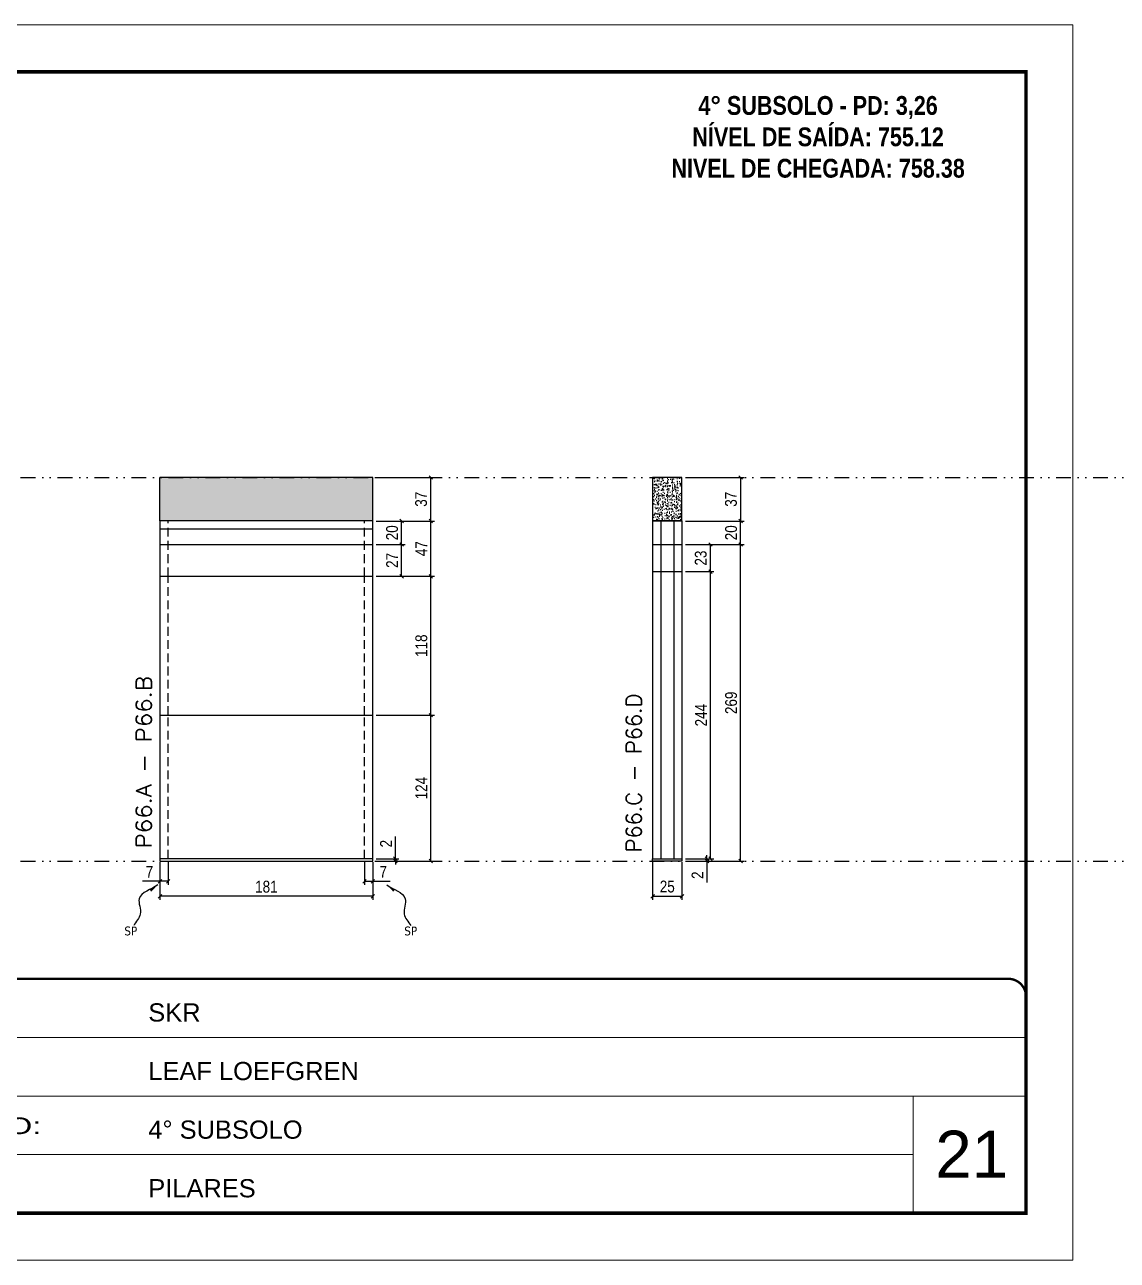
# Model space of a CAD drawing. Header units: millimetres. Extents: x 13777 to 27878, y -21631 to 6985.
# Drawn here: x 15007 to 15936, y 192 to 1242 of the extents above; entities that cross this region are included whole.
import ezdxf

# ---------------------------------------------------------------- set-up
doc = ezdxf.new("R2010")
doc.units = ezdxf.units.MM
for name, pattern in [('CONTINUO', [0]), ('DASHED', [0.75, 0.5, -0.25]), ('DIVIDE2', [0.625, 0.25, -0.125, 0, -0.125, 0, -0.125]), ('HIDDEN', [0.375, 0.25, -0.125])]:
    doc.linetypes.add(name, pattern=pattern)
for name, color, linetype, lineweight in [('CARIMBO', 255, 'Continuous', 9), ('Folhas', 255, 'Continuous', 9), ('SARRAFO DE PRESSAO', 251, 'DASHED', 9), ('Texto Seção', 7, 'Continuous', 15)]:
    doc.layers.add(name, color=color, linetype=linetype, lineweight=lineweight)
for name, color, linetype in [('COTA', 241, 'Continuous'), ('NOMENCLATURA', 7, 'Continuous'), ('Nível', 160, 'Continuous'), ('Painéis', 200, 'Continuous'), ('SARR_2.2x7', 40, 'Continuous'), ('Sarrafo de Pressão', 42, 'HIDDEN'), ('texto', 7, 'Continuous')]:
    doc.layers.add(name, color=color, linetype=linetype)
doc.styles.add('ARIAL', font='arial.ttf')
doc.styles.add('COTA TECNICA', font='techl___.ttf', dxfattribs={"height": 10})
doc.styles.add('COTA TECNICA-50', font='techl___.ttf', dxfattribs={"height": 10})
doc.styles.add('REGUA-120', font='ROMANS.shx', dxfattribs={"height": 15})
doc.styles.add('ROMANC', font='techb___.ttf', dxfattribs={"height": 2.5})
doc.styles.get("Standard").update_dxf_attribs({"font": 'arial.ttf'})
doc.styles.add('Tecnologia', font='')
doc.styles.get('Tecnologia').set_extended_font_data('Forgotten Futurist')
doc.dimstyles.new('COTA PAINEL-50', dxfattribs={"dimtxt": 10, "dimasz": 3, "dimexe": 3, "dimexo": 3, "dimgap": 3, "dimtad": 1, "dimdec": 1, "dimzin": 12, "dimdsep": 46, "dimtxsty": 'COTA TECNICA-50', "dimblk1": 'OBLIQUE', "dimblk2": 'OBLIQUE', "dimsah": 1, "dimcen": 0.9, "dimclrd": 4, "dimclre": 4, "dimclrt": 240, "dimadec": 1, "dimazin": 3, "dimtfac": 1, "dimtdec": 1, "dimtmove": 0, "dimatfit": 3, "dimfxl": 1, "dimtolj": 1, "dimtzin": 12, "dimarcsym": 0})
doc.dimstyles.new('PAINEL', dxfattribs={"dimtxt": 10, "dimasz": 3, "dimexe": 3, "dimexo": 3, "dimgap": 3, "dimtad": 1, "dimdec": 1, "dimzin": 12, "dimdsep": 46, "dimtxsty": 'COTA TECNICA', "dimblk1": 'OBLIQUE', "dimblk2": 'OBLIQUE', "dimsah": 1, "dimcen": 0.9, "dimclrd": 4, "dimclre": 4, "dimclrt": 240, "dimadec": 1, "dimazin": 3, "dimtfac": 1, "dimtdec": 1, "dimtmove": 0, "dimatfit": 3, "dimfxl": 1, "dimtolj": 1, "dimtzin": 12, "dimarcsym": 0})
doc.dimstyles.get("Standard").update_dxf_attribs({"dimtxt": 0.18, "dimasz": 0.18, "dimexe": 0.18, "dimexo": 0.0625, "dimgap": 0.09, "dimtad": 0, "dimtih": 1, "dimtoh": 1, "dimdec": 4, "dimzin": 0, "dimdsep": 46, "dimtxsty": 'Standard', "dimcen": 0.09, "dimadec": 0, "dimazin": 0, "dimtfac": 1, "dimtdec": 4, "dimtofl": 0, "dimtmove": 0, "dimatfit": 3, "dimfxl": 1, "dimtolj": 1, "dimtzin": 0, "dimarcsym": 0})

# ---------------------------------------------------------------- blocks, each defined once
blk = doc.blocks.new('9999999999')
at = {"color": 30, "linetype": 'CONTINUO'}
for p, q in [((98564.6, 34230.2), (98564.6, 34429.4)), ((98564.6, 34379.6), (99584, 34379.6)), ((98564.6, 34329.8), (99488, 34329.8)), ((99584, 34329.8), (99488, 34329.8)), ((99488, 34329.8), (99488, 34230.2)), ((98564.6, 34280), (99488, 34280))]:
    blk.add_line(p, q, dxfattribs=at)
at = {"color": 30, "linetype": 'CONTINUO', "const_width": 2}
blk.add_lwpolyline([(99584, 34230.2), (99584, 34414.4, 0.414214), (99569, 34429.4), (98229, 34429.4, 0.414214), (98214, 34414.4), (98214, 34245.2, 0.414214), (98229, 34230.2), (99584, 34230.2)], format="xyb", dxfattribs=at)
at = {"layer": 'Folhas'}
blk.add_lwpolyline([(98139, 34190.2), (99624, 34190.2), (99624, 35240.2), (98139, 35240.2)], close=True, dxfattribs=at)
at = {"layer": 'Folhas', "color": 30, "const_width": 3}
blk.add_lwpolyline([(98214, 34230.2), (99584, 34230.2), (99584, 35200.2), (98214, 35200.2)], close=True, dxfattribs=at)
at = {"color": 7, "linetype": 'Continuous', "ltscale": 5, "style": 'ARIAL'}
for s, height, p in [('SKR', 15.48, (98837.7, 34393.1)), ('LEAF LOEFGREN', 15.483, (98837.7, 34343.3)), ('4° SUBSOLO', 15.48, (98837.7, 34293.5)), ('NOVA SISTEMAS CONSTRUTIVOS', 11.059, (98263.2, 34267.2)), ('PILARES', 15.48, (98837.7, 34243.7))]:
    blk.add_text(s, height=height, dxfattribs=at).set_placement(p)
at = {"layer": 'Folhas', "color": 7, "style": 'Tecnologia', "width": 1.5}
for s, p in [('CLIENTE:', (98573.7, 34397.2)), ('OBRA:', (98573.7, 34347.3)), ('PAVIMENTO:', (98573.7, 34297.5)), ('PROJETO:', (98573.7, 34247.7))]:
    blk.add_text(s, height=14, dxfattribs=at).set_placement(p)
blk = doc.blocks.new('_Oblique')
at = {"color": 0, "linetype": 'ByBlock', "lineweight": -2}
blk.add_line((-0.5, -0.5), (0.5, 0.5), dxfattribs=at)
blk = doc.blocks.new('*D569')
at = {"layer": 'COTA', "color": 4, "lineweight": -2, "transparency": 16777216}
for p, q in [((15122.1, 530.1), (15122.1, 498.2)), ((15303.1, 530.1), (15303.1, 498.2)), ((15303.1, 501.2), (15122.1, 501.2))]:
    blk.add_line(p, q, dxfattribs=at)
at = {"layer": 'Defpoints', "color": 0, "transparency": 16777216}
for p in [(15122.1, 533.1), (15303.1, 533.1), (15122.1, 501.2)]:
    blk.add_point(p, dxfattribs=at)
at = {"layer": 'COTA', "color": 4, "lineweight": -2, "transparency": 16777216, "xscale": 3, "yscale": 3, "zscale": 3, "rotation": 180}
blk.add_blockref('_Oblique', (15122.1, 501.2), dxfattribs=at)
at = {"layer": 'COTA', "color": 4, "lineweight": -2, "transparency": 16777216, "xscale": 3, "yscale": 3, "zscale": 3}
blk.add_blockref('_Oblique', (15303.1, 501.2), dxfattribs=at)
at = {"layer": 'COTA', "color": 240, "transparency": 16777216, "insert": (15212.6, 509.3), "char_height": 10, "attachment_point": 5, "style": 'COTA TECNICA'}
blk.add_mtext('\\A1;181', dxfattribs=at)
blk = doc.blocks.new('*D570')
at = {"layer": 'COTA', "color": 4, "lineweight": -2, "transparency": 16777216}
for p, q in [((15296.1, 530.1), (15296.1, 510.9)), ((15303.1, 528.1), (15303.1, 510.9)), ((15296.1, 513.9), (15303.1, 513.9)), ((15303.1, 513.9), (15317.8, 513.9))]:
    blk.add_line(p, q, dxfattribs=at)
at = {"layer": 'Defpoints', "color": 0, "transparency": 16777216}
for p in [(15296.1, 533.1), (15303.1, 531.1), (15303.1, 513.9)]:
    blk.add_point(p, dxfattribs=at)
at = {"layer": 'COTA', "color": 4, "lineweight": -2, "transparency": 16777216, "xscale": 3, "yscale": 3, "zscale": 3, "rotation": 180}
blk.add_blockref('_Oblique', (15296.1, 513.9), dxfattribs=at)
at = {"layer": 'COTA', "color": 4, "lineweight": -2, "transparency": 16777216, "xscale": 3, "yscale": 3, "zscale": 3}
blk.add_blockref('_Oblique', (15303.1, 513.9), dxfattribs=at)
at = {"layer": 'COTA', "color": 240, "transparency": 16777216, "insert": (15312, 522), "char_height": 10, "attachment_point": 5, "style": 'COTA TECNICA-50'}
blk.add_mtext('\\A1;7', dxfattribs=at)
blk = doc.blocks.new('*D571')
at = {"layer": 'COTA', "color": 4, "lineweight": -2, "transparency": 16777216}
for p, q in [((15122.1, 528.1), (15122.1, 510.9)), ((15129.1, 530.1), (15129.1, 510.9)), ((15122.1, 513.9), (15107.4, 513.9)), ((15129.1, 513.9), (15122.1, 513.9))]:
    blk.add_line(p, q, dxfattribs=at)
at = {"layer": 'Defpoints', "color": 0, "transparency": 16777216}
for p in [(15122.1, 531.1), (15129.1, 533.1), (15122.1, 513.9)]:
    blk.add_point(p, dxfattribs=at)
at = {"layer": 'COTA', "color": 4, "lineweight": -2, "transparency": 16777216, "xscale": 3, "yscale": 3, "zscale": 3, "rotation": 180}
blk.add_blockref('_Oblique', (15122.1, 513.9), dxfattribs=at)
at = {"layer": 'COTA', "color": 4, "lineweight": -2, "transparency": 16777216, "xscale": 3, "yscale": 3, "zscale": 3}
blk.add_blockref('_Oblique', (15129.1, 513.9), dxfattribs=at)
at = {"layer": 'COTA', "color": 240, "transparency": 16777216, "insert": (15113.2, 522), "char_height": 10, "attachment_point": 5, "style": 'COTA TECNICA-50'}
blk.add_mtext('\\A1;7', dxfattribs=at)
blk = doc.blocks.new('*D572')
at = {"layer": 'COTA', "color": 4, "lineweight": -2, "transparency": 16777216}
for p, q in [((15322.3, 533.1), (15322.3, 551.9)), ((15306.1, 533.1), (15325.3, 533.1)), ((15306.1, 531.1), (15325.3, 531.1)), ((15322.3, 531.1), (15322.3, 533.1)), ((15322.3, 531.1), (15322.3, 528.1))]:
    blk.add_line(p, q, dxfattribs=at)
at = {"layer": 'Defpoints', "color": 0, "transparency": 16777216}
for p in [(15303.1, 533.1), (15303.1, 531.1), (15322.3, 531.1)]:
    blk.add_point(p, dxfattribs=at)
at = {"layer": 'COTA', "color": 4, "lineweight": -2, "transparency": 16777216, "xscale": 3, "yscale": 3, "zscale": 3}
for p, rotation in [((15322.3, 533.1), 270), ((15322.3, 531.1), 90)]:
    blk.add_blockref('_Oblique', p, dxfattribs=dict(at, rotation=rotation))
at = {"layer": 'COTA', "color": 240, "transparency": 16777216, "insert": (15314.3, 545.9), "char_height": 10, "attachment_point": 5, "rotation": 90, "style": 'COTA TECNICA-50'}
blk.add_mtext('\\A1;2', dxfattribs=at)
blk = doc.blocks.new('*D575')
at = {"layer": 'COTA', "color": 4, "lineweight": -2, "transparency": 16777216}
for p, q in [((15306.1, 857.1), (15355.5, 857.1)), ((15352.5, 820.1), (15352.5, 857.1)), ((15306.1, 820.1), (15355.5, 820.1))]:
    blk.add_line(p, q, dxfattribs=at)
at = {"layer": 'Defpoints', "color": 0, "transparency": 16777216}
for p in [(15303.1, 857.1), (15352.5, 857.1), (15303.1, 820.1)]:
    blk.add_point(p, dxfattribs=at)
at = {"layer": 'COTA', "color": 4, "lineweight": -2, "transparency": 16777216, "xscale": 3, "yscale": 3, "zscale": 3}
for p, rotation in [((15352.5, 857.1), 90), ((15352.5, 820.1), 270)]:
    blk.add_blockref('_Oblique', p, dxfattribs=dict(at, rotation=rotation))
at = {"layer": 'COTA', "color": 240, "transparency": 16777216, "insert": (15344.2, 838.6), "char_height": 10, "attachment_point": 5, "rotation": 90, "style": 'COTA TECNICA-50'}
blk.add_mtext('\\A1;37', dxfattribs=at)
blk = doc.blocks.new('*D573')
at = {"layer": 'COTA', "color": 4, "lineweight": -2, "transparency": 16777216}
for p, q in [((15306.1, 773.1), (15355.5, 773.1)), ((15352.5, 655.1), (15352.5, 773.1)), ((15306.1, 655.1), (15355.5, 655.1))]:
    blk.add_line(p, q, dxfattribs=at)
at = {"layer": 'Defpoints', "color": 0, "transparency": 16777216}
for p in [(15303.1, 773.1), (15352.5, 773.1), (15303.1, 655.1)]:
    blk.add_point(p, dxfattribs=at)
at = {"layer": 'COTA', "color": 4, "lineweight": -2, "transparency": 16777216, "xscale": 3, "yscale": 3, "zscale": 3}
for p, rotation in [((15352.5, 773.1), 90), ((15352.5, 655.1), 270)]:
    blk.add_blockref('_Oblique', p, dxfattribs=dict(at, rotation=rotation))
at = {"layer": 'COTA', "color": 240, "transparency": 16777216, "insert": (15344.4, 714.1), "char_height": 10, "attachment_point": 5, "rotation": 90, "style": 'COTA TECNICA-50'}
blk.add_mtext('\\A1;118', dxfattribs=at)
blk = doc.blocks.new('*D574')
at = {"layer": 'COTA', "color": 4, "lineweight": -2, "transparency": 16777216}
for p, q in [((15306.1, 820.1), (15355.5, 820.1)), ((15352.5, 773.1), (15352.5, 820.1)), ((15306.1, 773.1), (15355.5, 773.1))]:
    blk.add_line(p, q, dxfattribs=at)
at = {"layer": 'Defpoints', "color": 0, "transparency": 16777216}
for p in [(15303.1, 820.1), (15352.5, 820.1), (15303.1, 773.1)]:
    blk.add_point(p, dxfattribs=at)
at = {"layer": 'COTA', "color": 4, "lineweight": -2, "transparency": 16777216, "xscale": 3, "yscale": 3, "zscale": 3}
for p, rotation in [((15352.5, 820.1), 90), ((15352.5, 773.1), 270)]:
    blk.add_blockref('_Oblique', p, dxfattribs=dict(at, rotation=rotation))
at = {"layer": 'COTA', "color": 240, "transparency": 16777216, "insert": (15344.4, 796.6), "char_height": 10, "attachment_point": 5, "rotation": 90, "style": 'COTA TECNICA-50'}
blk.add_mtext('\\A1;47', dxfattribs=at)
blk = doc.blocks.new('*D576')
at = {"layer": 'COTA', "color": 4, "linetype": 'ByBlock', "lineweight": -2, "transparency": 16777216}
for p, q in [((15306.1, 655.1), (15355.5, 655.1)), ((15352.5, 531.1), (15352.5, 655.1)), ((15306.1, 531.1), (15355.5, 531.1))]:
    blk.add_line(p, q, dxfattribs=at)
at = {"layer": 'Defpoints', "color": 0, "linetype": 'ByBlock', "transparency": 16777216}
for p in [(15303.1, 655.1), (15352.5, 655.1), (15303.1, 531.1)]:
    blk.add_point(p, dxfattribs=at)
at = {"layer": 'COTA', "color": 4, "linetype": 'ByBlock', "lineweight": -2, "transparency": 16777216, "xscale": 3, "yscale": 3, "zscale": 3}
for p, rotation in [((15352.5, 655.1), 90), ((15352.5, 531.1), 270)]:
    blk.add_blockref('_Oblique', p, dxfattribs=dict(at, rotation=rotation))
at = {"layer": 'COTA', "color": 240, "linetype": 'ByBlock', "transparency": 16777216, "insert": (15344.4, 593.1), "char_height": 10, "attachment_point": 5, "rotation": 90, "style": 'COTA TECNICA'}
blk.add_mtext('\\A1;124', dxfattribs=at)
blk = doc.blocks.new('*D578')
at = {"layer": 'COTA', "color": 4, "linetype": 'ByBlock', "lineweight": -2, "transparency": 16777216}
for p, q in [((15306.1, 655.1), (15355.5, 655.1)), ((15352.5, 531.1), (15352.5, 655.1)), ((15306.1, 531.1), (15355.5, 531.1))]:
    blk.add_line(p, q, dxfattribs=at)
at = {"layer": 'Defpoints', "color": 0, "linetype": 'ByBlock', "transparency": 16777216}
for p in [(15303.1, 655.1), (15352.5, 655.1), (15303.1, 531.1)]:
    blk.add_point(p, dxfattribs=at)
at = {"layer": 'COTA', "color": 4, "linetype": 'ByBlock', "lineweight": -2, "transparency": 16777216, "xscale": 3, "yscale": 3, "zscale": 3}
for p, rotation in [((15352.5, 655.1), 90), ((15352.5, 531.1), 270)]:
    blk.add_blockref('_Oblique', p, dxfattribs=dict(at, rotation=rotation))
at = {"layer": 'COTA', "color": 240, "linetype": 'ByBlock', "transparency": 16777216, "insert": (15344.4, 593.1), "char_height": 10, "attachment_point": 5, "rotation": 90, "style": 'COTA TECNICA'}
blk.add_mtext('\\A1;124', dxfattribs=at)
blk = doc.blocks.new('*D579')
at = {"layer": 'COTA', "color": 4, "lineweight": -2, "transparency": 16777216}
for p, q in [((15306.1, 800.1), (15330.6, 800.1)), ((15327.6, 773.1), (15327.6, 800.1)), ((15306.1, 773.1), (15330.6, 773.1))]:
    blk.add_line(p, q, dxfattribs=at)
at = {"layer": 'Defpoints', "color": 0, "transparency": 16777216}
for p in [(15303.1, 800.1), (15327.6, 800.1), (15303.1, 773.1)]:
    blk.add_point(p, dxfattribs=at)
at = {"layer": 'COTA', "color": 4, "lineweight": -2, "transparency": 16777216, "xscale": 3, "yscale": 3, "zscale": 3}
for p, rotation in [((15327.6, 800.1), 90), ((15327.6, 773.1), 270)]:
    blk.add_blockref('_Oblique', p, dxfattribs=dict(at, rotation=rotation))
at = {"layer": 'COTA', "color": 240, "transparency": 16777216, "insert": (15319.5, 786.6), "char_height": 10, "attachment_point": 5, "rotation": 90, "style": 'COTA TECNICA'}
blk.add_mtext('\\A1;27', dxfattribs=at)
blk = doc.blocks.new('*D577')
at = {"layer": 'COTA', "color": 4, "lineweight": -2, "transparency": 16777216}
for p, q in [((15306.1, 820.1), (15330.6, 820.1)), ((15327.6, 800.1), (15327.6, 820.1)), ((15306.1, 800.1), (15330.6, 800.1))]:
    blk.add_line(p, q, dxfattribs=at)
at = {"layer": 'Defpoints', "color": 0, "transparency": 16777216}
for p in [(15303.1, 820.1), (15327.6, 820.1), (15303.1, 800.1)]:
    blk.add_point(p, dxfattribs=at)
at = {"layer": 'COTA', "color": 4, "lineweight": -2, "transparency": 16777216, "xscale": 3, "yscale": 3, "zscale": 3}
for p, rotation in [((15327.6, 820.1), 90), ((15327.6, 800.1), 270)]:
    blk.add_blockref('_Oblique', p, dxfattribs=dict(at, rotation=rotation))
at = {"layer": 'COTA', "color": 240, "transparency": 16777216, "insert": (15319.5, 810.1), "char_height": 10, "attachment_point": 5, "rotation": 90, "style": 'COTA TECNICA'}
blk.add_mtext('\\A1;20', dxfattribs=at)
blk = doc.blocks.new('*D590')
at = {"layer": 'COTA', "color": 4, "lineweight": -2, "transparency": 16777216}
for p, q in [((15541, 530.1), (15541, 498.2)), ((15566, 530.1), (15566, 498.2)), ((15541, 501.2), (15566, 501.2))]:
    blk.add_line(p, q, dxfattribs=at)
at = {"layer": 'Defpoints', "color": 0, "transparency": 16777216}
for p in [(15541, 533.1), (15566, 533.1), (15566, 501.2)]:
    blk.add_point(p, dxfattribs=at)
at = {"layer": 'COTA', "color": 4, "lineweight": -2, "transparency": 16777216, "xscale": 3, "yscale": 3, "zscale": 3, "rotation": 180}
blk.add_blockref('_Oblique', (15541, 501.2), dxfattribs=at)
at = {"layer": 'COTA', "color": 4, "lineweight": -2, "transparency": 16777216, "xscale": 3, "yscale": 3, "zscale": 3}
blk.add_blockref('_Oblique', (15566, 501.2), dxfattribs=at)
at = {"layer": 'COTA', "color": 240, "transparency": 16777216, "insert": (15553.5, 509.4), "char_height": 10, "attachment_point": 5, "style": 'COTA TECNICA'}
blk.add_mtext('\\A1;25', dxfattribs=at)
blk = doc.blocks.new('*D591')
at = {"layer": 'COTA', "color": 4, "lineweight": -2, "transparency": 16777216}
for p, q in [((15587.2, 533.1), (15587.2, 536.1)), ((15569, 533.1), (15590.2, 533.1)), ((15569, 531.1), (15590.2, 531.1)), ((15587.2, 533.1), (15587.2, 531.1)), ((15587.2, 531.1), (15587.2, 513))]:
    blk.add_line(p, q, dxfattribs=at)
at = {"layer": 'Defpoints', "color": 0, "transparency": 16777216}
for p in [(15566, 533.1), (15566, 531.1), (15587.2, 533.1)]:
    blk.add_point(p, dxfattribs=at)
at = {"layer": 'COTA', "color": 4, "lineweight": -2, "transparency": 16777216, "xscale": 3, "yscale": 3, "zscale": 3}
for p, rotation in [((15587.2, 533.1), 270), ((15587.2, 531.1), 90)]:
    blk.add_blockref('_Oblique', p, dxfattribs=dict(at, rotation=rotation))
at = {"layer": 'COTA', "color": 240, "transparency": 16777216, "insert": (15579.2, 519.1), "char_height": 10, "attachment_point": 5, "rotation": 90, "style": 'COTA TECNICA-50'}
blk.add_mtext('\\A1;2', dxfattribs=at)
blk = doc.blocks.new('*D593')
at = {"layer": 'COTA', "color": 4, "linetype": 'ByBlock', "lineweight": -2, "transparency": 16777216}
for p, q in [((15569, 857.1), (15618.9, 857.1)), ((15615.9, 857.1), (15615.9, 820.1)), ((15569, 820.1), (15618.9, 820.1))]:
    blk.add_line(p, q, dxfattribs=at)
at = {"layer": 'Defpoints', "color": 0, "linetype": 'ByBlock', "transparency": 16777216}
for p in [(15566, 857.1), (15566, 820.1), (15615.9, 820.1)]:
    blk.add_point(p, dxfattribs=at)
at = {"layer": 'COTA', "color": 4, "linetype": 'ByBlock', "lineweight": -2, "transparency": 16777216, "xscale": 3, "yscale": 3, "zscale": 3}
for p, rotation in [((15615.9, 857.1), 90), ((15615.9, 820.1), 270)]:
    blk.add_blockref('_Oblique', p, dxfattribs=dict(at, rotation=rotation))
at = {"layer": 'COTA', "color": 240, "linetype": 'ByBlock', "transparency": 16777216, "insert": (15607.7, 838.6), "char_height": 10, "attachment_point": 5, "rotation": 90, "style": 'COTA TECNICA'}
blk.add_mtext('\\A1;37', dxfattribs=at)
blk = doc.blocks.new('*D592')
at = {"layer": 'COTA', "color": 4, "lineweight": -2, "transparency": 16777216}
for p, q in [((15569, 800.1), (15618.9, 800.1)), ((15615.9, 531.1), (15615.9, 800.1)), ((15569, 531.1), (15618.9, 531.1))]:
    blk.add_line(p, q, dxfattribs=at)
at = {"layer": 'Defpoints', "color": 0, "transparency": 16777216}
for p in [(15566, 800.1), (15615.9, 800.1), (15566, 531.1)]:
    blk.add_point(p, dxfattribs=at)
at = {"layer": 'COTA', "color": 4, "lineweight": -2, "transparency": 16777216, "xscale": 3, "yscale": 3, "zscale": 3}
for p, rotation in [((15615.9, 800.1), 90), ((15615.9, 531.1), 270)]:
    blk.add_blockref('_Oblique', p, dxfattribs=dict(at, rotation=rotation))
at = {"layer": 'COTA', "color": 240, "transparency": 16777216, "insert": (15607.8, 665.6), "char_height": 10, "attachment_point": 5, "rotation": 90, "style": 'COTA TECNICA-50'}
blk.add_mtext('\\A1;269', dxfattribs=at)
blk = doc.blocks.new('*D594')
at = {"layer": 'COTA', "color": 4, "lineweight": -2, "transparency": 16777216}
for p, q in [((15569, 777.1), (15593.2, 777.1)), ((15590.2, 533.1), (15590.2, 777.1)), ((15569, 533.1), (15593.2, 533.1))]:
    blk.add_line(p, q, dxfattribs=at)
at = {"layer": 'Defpoints', "color": 0, "transparency": 16777216}
for p in [(15566, 777.1), (15590.2, 777.1), (15566, 533.1)]:
    blk.add_point(p, dxfattribs=at)
at = {"layer": 'COTA', "color": 4, "lineweight": -2, "transparency": 16777216, "xscale": 3, "yscale": 3, "zscale": 3}
for p, rotation in [((15590.2, 777.1), 90), ((15590.2, 533.1), 270)]:
    blk.add_blockref('_Oblique', p, dxfattribs=dict(at, rotation=rotation))
at = {"layer": 'COTA', "color": 240, "transparency": 16777216, "insert": (15582.2, 655.1), "char_height": 10, "attachment_point": 5, "rotation": 90, "style": 'COTA TECNICA'}
blk.add_mtext('\\A1;244', dxfattribs=at)
blk = doc.blocks.new('*D595')
at = {"layer": 'COTA', "color": 4, "lineweight": -2, "transparency": 16777216}
for p, q in [((15569, 800.1), (15593.2, 800.1)), ((15590.2, 777.1), (15590.2, 800.1)), ((15569, 777.1), (15593.2, 777.1))]:
    blk.add_line(p, q, dxfattribs=at)
at = {"layer": 'Defpoints', "color": 0, "transparency": 16777216}
for p in [(15566, 800.1), (15590.2, 800.1), (15566, 777.1)]:
    blk.add_point(p, dxfattribs=at)
at = {"layer": 'COTA', "color": 4, "lineweight": -2, "transparency": 16777216, "xscale": 3, "yscale": 3, "zscale": 3}
for p, rotation in [((15590.2, 800.1), 90), ((15590.2, 777.1), 270)]:
    blk.add_blockref('_Oblique', p, dxfattribs=dict(at, rotation=rotation))
at = {"layer": 'COTA', "color": 240, "transparency": 16777216, "insert": (15582, 788.6), "char_height": 10, "attachment_point": 5, "rotation": 90, "style": 'COTA TECNICA'}
blk.add_mtext('\\A1;23', dxfattribs=at)
blk = doc.blocks.new('*D596')
at = {"layer": 'COTA', "color": 4, "lineweight": -2, "transparency": 16777216}
for p, q in [((15569, 820.1), (15618.9, 820.1)), ((15615.9, 800.1), (15615.9, 820.1)), ((15569, 800.1), (15618.9, 800.1))]:
    blk.add_line(p, q, dxfattribs=at)
at = {"layer": 'Defpoints', "color": 0, "transparency": 16777216}
for p in [(15566, 820.1), (15615.9, 820.1), (15566, 800.1)]:
    blk.add_point(p, dxfattribs=at)
at = {"layer": 'COTA', "color": 4, "lineweight": -2, "transparency": 16777216, "xscale": 3, "yscale": 3, "zscale": 3}
for p, rotation in [((15615.9, 820.1), 90), ((15615.9, 800.1), 270)]:
    blk.add_blockref('_Oblique', p, dxfattribs=dict(at, rotation=rotation))
at = {"layer": 'COTA', "color": 240, "transparency": 16777216, "insert": (15607.8, 810.1), "char_height": 10, "attachment_point": 5, "rotation": 90, "style": 'COTA TECNICA'}
blk.add_mtext('\\A1;20', dxfattribs=at)

msp = doc.modelspace()

# ---------------------------------------------------------------- hatches: boundary and pattern name
at = {"layer": 'COTA', "linetype": 'ByBlock'}
h = msp.add_hatch(dxfattribs=at)
h.set_pattern_fill('AR-CONC', color=256, scale=0.03)
h.set_pattern_definition([(50, (9680.0057, -10146.3077), (5.46554, -0.4781726), [0.5715, -6.2865]), (355, (9680.0057, -10146.3077), (-1.0573026, 5.7317054), [0.4572, -5.0292175]), (100.451445, (9680.461, -10146.3476), (4.4082374, 5.2535326), [0.4857003, -5.3427073]), (46.1842, (9680.006, -10144.784), (8.1323712, -1.26127), [0.85725, -9.42975]), (96.63556, (9680.683, -10144.889), (7.122124, 7.4227837), [0.7285507, -8.014068]), (351.18415, (9680.006, -10144.784), (7.122124, 7.422784), [0.685799, -7.543792]), (21, (9680.7677, -10145.1647), (4.5484317, -3.067956), [0.5715, -6.2865]), (326, (9680.7677, -10145.1647), (1.8540609, 5.525639), [0.4572, -5.0292]), (71.451445, (9681.1467, -10145.4204), (6.4024926, 2.457683), [0.4857003, -5.3426981]), (37.5, (9680.0057, -10146.3077), (0.0926581, 2.53665117), [0, -4.96824, 0, -5.1054, 0, -5.04825]), (7.5, (9680.0057, -10146.3077), (2.0045899, 3.00541724), [0, -2.91084, 0, -4.85394, 0, -1.92405]), (327.5, (9678.3064, -10146.3077), (4.06771786, -0.17186232), [0, -1.905, 0, -5.9436, 0, -7.8867]), (317.5, (9677.5444, -10146.3077), (4.4438754, 0.7627947), [0, -2.4765, 0, -3.94716, 0, -5.6007])])
h.paths.add_polyline_path([(15303.09, 820.13), (15303.09, 857.13), (15122.09, 857.13), (15122.09, 820.13)])
h = msp.add_hatch(dxfattribs=at)
h.set_pattern_fill('AR-CONC', color=256, scale=0.03)
h.set_pattern_definition([(50, (9869.2733, -8997.7326), (5.46554, -0.4781726), [0.5715, -6.2865]), (355, (9869.2733, -8997.7326), (-1.0573026, 5.7317054), [0.4572, -5.0292175]), (100.451445, (9869.729, -8997.7725), (4.4082374, 5.2535326), [0.4857003, -5.3427073]), (46.1842, (9869.2733, -8996.2086), (8.1323712, -1.26127), [0.85725, -9.42975]), (96.63556, (9869.951, -8996.314), (7.122124, 7.422784), [0.7285507, -8.014068]), (351.18415, (9869.273, -8996.209), (7.122124, 7.422784), [0.685799, -7.543792]), (21, (9870.0353, -8996.5896), (4.5484317, -3.067956), [0.5715, -6.2865]), (326, (9870.0353, -8996.5896), (1.8540609, 5.525639), [0.4572, -5.0292]), (71.451445, (9870.4144, -8996.8453), (6.4024926, 2.457683), [0.4857003, -5.342698]), (37.5, (9869.2733, -8997.7326), (0.0926581, 2.53665117), [0, -4.96824, 0, -5.1054, 0, -5.04825]), (7.5, (9869.2733, -8997.7326), (2.0045899, 3.00541724), [0, -2.91084, 0, -4.85394, 0, -1.92405]), (327.5, (9867.574, -8997.7326), (4.06771786, -0.17186232), [0, -1.905, 0, -5.9436, 0, -7.8867]), (317.5, (9866.812, -8997.7326), (4.4438754, 0.7627947), [0, -2.4765, 0, -3.94716, 0, -5.6007])])
h.paths.add_polyline_path([(15565.96, 857.13), (15541.96, 857.13), (15541.96, 820.11), (15565.96, 820.11)])

# ---------------------------------------------------------------- linework, layer by layer
for p, q in [((15303.09, 857.13), (15122.09, 857.13)), ((15122.09, 820.13), (15122.09, 857.13)), ((15303.09, 820.13), (15303.09, 857.13))]:
    msp.add_line(p, q, dxfattribs=at)
msp.add_lwpolyline([(15540.96, 820.11), (15565.96, 820.11), (15565.96, 857.13), (15540.96, 857.13)], close=True, dxfattribs=at)
at = {"layer": 'Nível', "color": 4, "linetype": 'DIVIDE2', "ltscale": 50}
for p, q in [((13777.11, 857.13), (21531.15, 857.13)), ((13777.11, 531.13), (21531.15, 531.13))]:
    msp.add_line(p, q, dxfattribs=at)
at = {"layer": 'Painéis'}
for p, q in [((15303.09, 820.13), (15122.09, 820.13)), ((15122.09, 820.13), (15122.09, 533.13)), ((15303.09, 533.13), (15303.09, 820.13)), ((15540.96, 820.11), (15540.96, 533.13)), ((15540.96, 820.11), (15565.96, 820.11)), ((15565.96, 820.11), (15540.96, 820.11)), ((15565.96, 820.11), (15565.96, 533.13)), ((15122.09, 800.13), (15303.09, 800.13)), ((15540.96, 800.13), (15565.96, 800.13)), ((15540.96, 777.13), (15565.96, 777.13)), ((15122.09, 773.13), (15303.09, 773.13)), ((15122.09, 655.13), (15303.09, 655.13)), ((15540.96, 533.13), (15565.96, 533.13)), ((15540.96, 533.13), (15565.96, 533.13)), ((15540.96, 531.13), (15540.96, 533.13)), ((15565.96, 531.13), (15540.96, 531.13)), ((15565.96, 533.13), (15565.96, 531.13))]:
    msp.add_line(p, q, dxfattribs=at)
msp.add_lwpolyline([(15303.09, 533.13), (15122.09, 533.13), (15122.09, 531.13), (15303.09, 531.13)], close=True, dxfattribs=at)
at = {"layer": 'SARR_2.2x7'}
for p, q in [((15547.96, 820.11), (15547.96, 800.13)), ((15558.96, 820.11), (15558.96, 800.13)), ((15303.09, 813.13), (15122.09, 813.13)), ((15547.96, 800.13), (15547.96, 533.13)), ((15558.96, 800.13), (15558.96, 533.13))]:
    msp.add_line(p, q, dxfattribs=at)
at = {"layer": 'Sarrafo de Pressão', "ltscale": 30}
for p, q in [((15129.09, 773.13), (15129.09, 820.13)), ((15296.09, 773.13), (15296.09, 820.13)), ((15129.09, 655.13), (15129.09, 773.13)), ((15296.09, 655.13), (15296.09, 773.13)), ((15129.09, 533.13), (15129.09, 655.13)), ((15296.09, 533.13), (15296.09, 655.13))]:
    msp.add_line(p, q, dxfattribs=at)

# ---------------------------------------------------------------- block references
at = {"layer": 'SARRAFO DE PRESSAO', "color": 6, "linetype": 'ByBlock'}
msp.add_blockref('9999999999', (-83725.51, -33998.35), dxfattribs=at)

# ---------------------------------------------------------------- texts
at = {"layer": 'CARIMBO', "style": 'ARIAL'}
msp.add_text('21', height=40, dxfattribs=at).set_placement((15781.33, 262))
at = {"layer": 'NOMENCLATURA', "color": 2, "insert": (15681.75, 1207.91), "char_height": 16, "attachment_point": 2, "style": 'ROMANC'}
msp.add_mtext_dynamic_manual_height_columns('\\P4° SUBSOLO - PD: 3,26\\PNÍVEL DE SAÍDA: 755.12\\PNIVEL DE CHEGADA: 758.38', width=300.2766, gutter_width=1, heights=[0], dxfattribs=at)
at = {"layer": 'texto', "color": 0, "char_height": 7.5, "attachment_point": 5}
for insert in [(15097.31, 471.64), (15335.34, 471.64)]:
    msp.add_mtext('{\\fTahoma|b0|i0|c0|p34;\\C4;SP}', dxfattribs=dict(at, insert=insert))
at = {"layer": 'Texto Seção', "style": 'REGUA-120', "width": 1.1}
msp.add_text('P66.A - P66.B', height=13, rotation=90, dxfattribs=at).set_placement((15114.84, 541.9))
at = {"layer": 'Texto Seção', "insert": (15531.51, 538.55), "char_height": 13, "width": 370.6998, "attachment_point": 7, "rotation": 90, "style": 'REGUA-120'}
msp.add_mtext('P66.C - P66.D', dxfattribs=at)

# ---------------------------------------------------------------- dimensions: what is measured, and where the dimension line sits
at = {"layer": 'COTA'}
for base, p1, p2, angle, dimstyle, picture, middle in [((15352.46, 857.13), (15303.09, 820.13), (15303.09, 857.13), 90, 'COTA PAINEL-50', '*D575', (15344.24, 838.63)), ((15352.46, 820.13), (15303.09, 773.13), (15303.09, 820.13), 90, 'COTA PAINEL-50', '*D574', (15344.38, 796.63)), ((15327.61, 800.13), (15303.09, 773.13), (15303.09, 800.13), 90, 'PAINEL', '*D579', (15319.54, 786.63)), ((15615.95, 800.13), (15565.96, 531.13), (15565.96, 800.13), 90, 'COTA PAINEL-50', '*D592', (15607.82, 665.63)), ((15590.23, 800.13), (15565.96, 777.13), (15565.96, 800.13), 90, 'PAINEL', '*D595', (15582.01, 788.63)), ((15590.23, 777.13), (15565.96, 533.13), (15565.96, 777.13), 90, 'PAINEL', '*D594', (15582.15, 655.13)), ((15352.46, 773.13), (15303.09, 655.13), (15303.09, 773.13), 90, 'COTA PAINEL-50', '*D573', (15344.36, 714.13)), ((15122.09, 513.89), (15129.09, 533.13), (15122.09, 531.13), 180, 'COTA PAINEL-50', '*D571', (15113.22, 521.97))]:
    dim = msp.add_linear_dim(base=base, p1=p1, p2=p2, angle=angle, dimstyle=dimstyle, dxfattribs=at)
    dim.commit()
    dim.dimension.update_dxf_attribs({"geometry": picture, "text_midpoint": middle})
at = {"layer": 'COTA', "linetype": 'ByBlock'}
dim = msp.add_linear_dim(base=(15615.95, 820.11), p1=(15565.96, 857.13), p2=(15565.96, 820.11), angle=90, dimstyle='PAINEL', dxfattribs=at)
dim.commit()
dim.dimension.update_dxf_attribs({"geometry": '*D593', "text_midpoint": (15607.73, 838.62)})
at = {"layer": 'COTA'}
dim = msp.add_linear_dim(base=(15327.61, 820.13), p1=(15303.09, 800.13), p2=(15303.09, 820.13), angle=90, dimstyle='PAINEL', override={"dimtmove": 1}, dxfattribs=at)
dim.commit()
dim.dimension.update_dxf_attribs({"geometry": '*D577', "text_midpoint": (15327.61, 810.13), "dimtype": 160})
for base, p1, p2, dimstyle, picture, middle in [((15615.95, 820.11), (15565.96, 800.13), (15565.96, 820.11), 'PAINEL', '*D596', (15615.95, 810.12)), ((15322.35, 531.13), (15303.09, 533.13), (15303.09, 531.13), 'COTA PAINEL-50', '*D572', (15322.35, 545.88)), ((15587.15, 533.13), (15565.96, 531.13), (15565.96, 533.13), 'COTA PAINEL-50', '*D591', (15587.15, 519.08))]:
    dim = msp.add_linear_dim(base=base, p1=p1, p2=p2, angle=90, dimstyle=dimstyle, dxfattribs=at)
    dim.commit()
    dim.dimension.update_dxf_attribs({"geometry": picture, "text_midpoint": middle, "dimtype": 160})
at = {"layer": 'COTA', "linetype": 'ByBlock'}
for picture in ['*D576', '*D578']:
    dim = msp.add_aligned_dim(p1=(15303.09, 531.13), p2=(15303.09, 655.13), distance=-49.37, dimstyle='PAINEL', dxfattribs=at)
    dim.commit()
    dim.dimension.update_dxf_attribs({"geometry": picture, "text_midpoint": (15344.38, 593.13)})
at = {"layer": 'COTA'}
dim = msp.add_linear_dim(base=(15122.09, 501.24), p1=(15303.09, 533.13), p2=(15122.09, 533.13), angle=180, dimstyle='PAINEL', override={"dimarcsym": 2}, dxfattribs=at)
dim.commit()
dim.dimension.update_dxf_attribs({"geometry": '*D569', "text_midpoint": (15212.59, 509.34)})
dim = msp.add_linear_dim(base=(15303.09, 513.89), p1=(15296.09, 533.13), p2=(15303.09, 531.13), dimstyle='COTA PAINEL-50', dxfattribs=at)
dim.commit()
dim.dimension.update_dxf_attribs({"geometry": '*D570', "text_midpoint": (15311.95, 521.97)})
dim = msp.add_linear_dim(base=(15565.96, 501.24), p1=(15540.96, 533.13), p2=(15565.96, 533.13), dimstyle='PAINEL', override={"dimarcsym": 2}, dxfattribs=at)
dim.commit()
dim.dimension.update_dxf_attribs({"geometry": '*D590', "text_midpoint": (15553.46, 509.35)})

# ---------------------------------------------------------------- leaders
at = {"layer": 'COTA', "path_type": 1}
for points in [[(15120.26, 510.95), (15104.47, 499.12), (15105.4, 486.11), (15099.85, 476.33)], [(15314.92, 510.95), (15330.7, 499.12), (15329.78, 486.11), (15335.33, 476.33)]]:
    msp.add_leader(points, dimstyle='Standard', override={"dimasz": 8}, dxfattribs=at)

doc.saveas('drawing.dxf')
